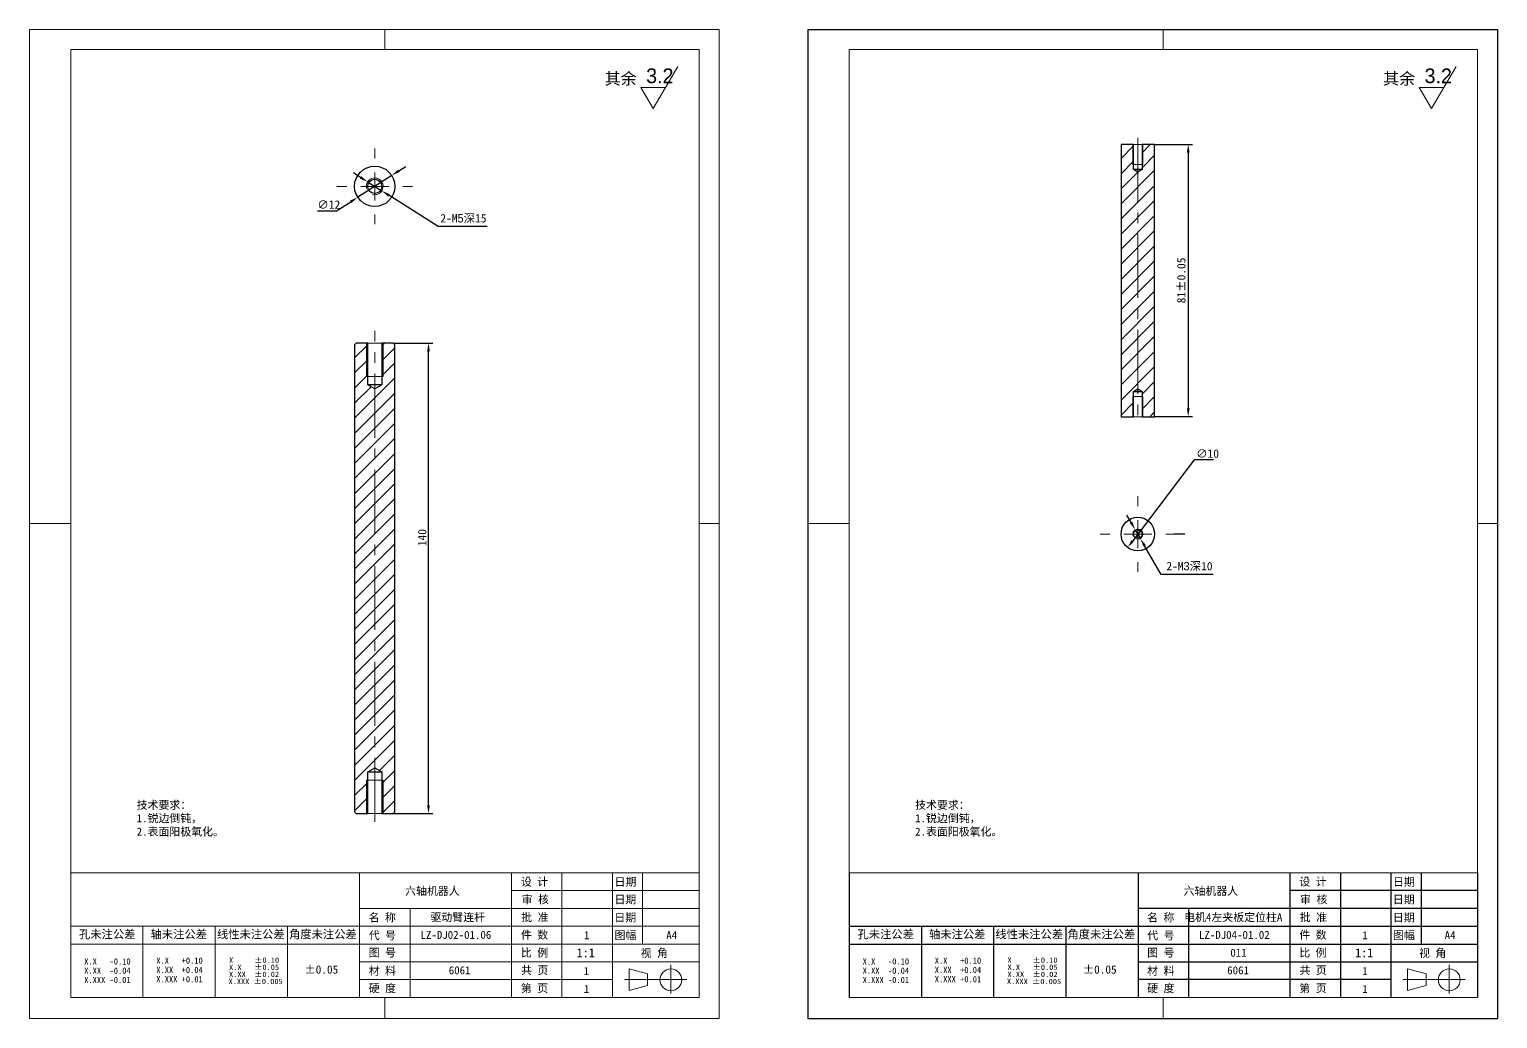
# Model space of a CAD drawing. Header units: millimetres. Extents: x 13 to 7248, y -1201 to 1478.
# Drawn here: x 6811.1 to 7248.1, y -1199.8 to -905.5 of the extents above; entities that cross this region are included whole.
import ezdxf

# ---------------------------------------------------------------- set-up
doc = ezdxf.new("R2010")
doc.units = ezdxf.units.MM
doc.header["$LTSCALE"] = 5
doc.header["$PDSIZE"] = -1
for name, pattern in [('CENTER2', [28.575, 19.05, -3.175, 3.175, -3.175]), ('SLD-中心线', [34.29, 30.48, -1.27, 1.27, -1.27]), ('SLD-实线', [0])]:
    doc.linetypes.add(name, pattern=pattern)
doc.layers.get('0').update_dxf_attribs({"lineweight": 30})
for name, color, linetype, lineweight in [('中心线层', 1, 'CENTER2', 13), ('剖面层', 2, 'Continuous', 15), ('粗实线', 7, 'SLD-实线', 15), ('细实线层', 5, 'Continuous', 15)]:
    doc.layers.add(name, color=color, linetype=linetype, lineweight=lineweight)
for name, color, linetype in [('图框', 7, 'SLD-实线'), ('文字层', 7, 'SLD-实线'), ('标注层', 96, 'SLD-实线')]:
    doc.layers.add(name, color=color, linetype=linetype)
doc.styles.add('SLDTEXTSTYLE0', font='')
doc.styles.add('SLDTEXTSTYLE1', font='', dxfattribs={"bigfont": 'bigfont'})
doc.styles.add('SLDTEXTSTYLE2', font='')
doc.styles.add('SLDTEXTSTYLE3', font='', dxfattribs={"bigfont": 'bigfont'})
doc.styles.get("Standard").update_dxf_attribs({"font": ''})
doc.styles.get('SLDTEXTSTYLE0').set_extended_font_data('汉仪长仿宋体')
doc.styles.get('SLDTEXTSTYLE1').set_extended_font_data('宋体')
doc.styles.get('SLDTEXTSTYLE2').set_extended_font_data('宋体')
doc.styles.get('SLDTEXTSTYLE3').set_extended_font_data('汉仪长仿宋体')
doc.styles.get('Standard').set_extended_font_data('SimSun')
doc.dimstyles.new('ISO-25', dxfattribs={"dimtxt": 2.5, "dimasz": 2.5, "dimexe": 1.25, "dimexo": 0, "dimtad": 1, "dimtoh": 1, "dimtxsty": 'Standard', "dimcen": 2.5, "dimclrt": 256, "dimadec": 0, "dimazin": 0, "dimtfac": 1, "dimtmove": 0, "dimatfit": 3, "dimfxl": 0, "dimarcsym": 0})

# ---------------------------------------------------------------- blocks, each defined once
blk = doc.blocks.new('*D689')
at = {"layer": 'Defpoints', "color": 0}
for p in [(7144.01, -1051.72), (7137.97, -1059.69)]:
    blk.add_point(p, dxfattribs=at)
at = {"layer": '标注层', "color": 0, "lineweight": -2}
for p, q in [((7157.73, -1033.61), (7139.48, -1057.69)), ((7163.5, -1033.61), (7157.73, -1033.61))]:
    blk.add_line(p, q, dxfattribs=at)
at = {"layer": '标注层', "color": 0}
blk.add_solid([(7139.15, -1057.44), (7139.81, -1057.94), (7137.97, -1059.69)], dxfattribs=at)
at = {"layer": '标注层', "insert": (7158.35, -1030.49), "char_height": 2.5, "attachment_point": 1}
blk.add_mtext('∅10', dxfattribs=at)
blk = doc.blocks.new('*D690')
at = {"layer": 'Defpoints', "color": 0}
for p in [(7140.23, -1054.4), (7141.74, -1057)]:
    blk.add_point(p, dxfattribs=at)
at = {"layer": '标注层', "color": 0, "lineweight": -2}
for p, q in [((7138.97, -1052.24), (7137.72, -1050.08)), ((7140.23, -1054.4), (7141.74, -1057)), ((7147.97, -1067.69), (7143, -1059.16)), ((7163.46, -1067.69), (7147.97, -1067.69))]:
    blk.add_line(p, q, dxfattribs=at)
at = {"layer": '标注层', "color": 0}
for points in [[(7139.33, -1052.03), (7138.61, -1052.45), (7140.23, -1054.4)], [(7143.36, -1058.95), (7142.64, -1059.37), (7141.74, -1057)]]:
    blk.add_solid(points, dxfattribs=at)
at = {"layer": '标注层', "insert": (7149.49, -1063.98), "char_height": 2.5, "attachment_point": 1}
blk.add_mtext('2-M{\\fMS PGothic|b0|i0|c134|p34;3}深10', dxfattribs=at)
blk = doc.blocks.new('SW_CENTERMARKSYMBOL_0')
at = {"color": 0, "linetype": 'SLD-实线', "lineweight": 0}
for p, q in [((0, 8.33), (0, 11.25)), ((-8.33, 0), (-11.25, 0)), ((0, 0), (-4.17, 0)), ((0, 0), (0, 4.17)), ((0, 0), (0, -4.17)), ((0, 0), (4.17, 0)), ((8.33, 0), (11.25, 0)), ((0, -8.33), (0, -11.25))]:
    blk.add_line(p, q, dxfattribs=at)
blk = doc.blocks.new('*D691')
at = {"layer": 'Defpoints', "color": 0}
for p in [(7145.99, -939.76), (7145.99, -1020.76), (7155.99, -1020.76)]:
    blk.add_point(p, dxfattribs=at)
at = {"layer": '标注层', "color": 0, "lineweight": -2}
for p, q in [((7145.99, -939.76), (7157.24, -939.76)), ((7155.99, -942.26), (7155.99, -1018.26)), ((7145.99, -1020.76), (7157.24, -1020.76))]:
    blk.add_line(p, q, dxfattribs=at)
at = {"layer": '标注层', "color": 0}
for points in [[(7155.57, -942.26), (7156.4, -942.26), (7155.99, -939.76)], [(7155.57, -1018.26), (7156.4, -1018.26), (7155.99, -1020.76)]]:
    blk.add_solid(points, dxfattribs=at)
at = {"layer": '标注层', "insert": (7152.67, -980.23), "char_height": 2.5, "attachment_point": 2, "rotation": 90}
blk.add_mtext('81%%p0.05', dxfattribs=at)
blk = doc.blocks.new('*D692')
at = {"layer": 'Defpoints', "color": 0}
for p in [(6918.93, -949), (6908.84, -955.49)]:
    blk.add_point(p, dxfattribs=at)
at = {"layer": '标注层', "color": 0, "lineweight": -2}
for p, q in [((6921.04, -947.65), (6923.14, -946.3)), ((6918.93, -949), (6908.84, -955.49)), ((6902.53, -959.54), (6906.74, -956.84)), ((6896.81, -959.54), (6902.53, -959.54))]:
    blk.add_line(p, q, dxfattribs=at)
at = {"layer": '标注层', "color": 0}
for points in [[(6920.81, -947.3), (6921.26, -948), (6918.93, -949)], [(6906.51, -956.49), (6906.96, -957.19), (6908.84, -955.49)]]:
    blk.add_solid(points, dxfattribs=at)
at = {"layer": '标注层', "insert": (6896.81, -956.42), "char_height": 2.5, "attachment_point": 1}
blk.add_mtext('∅12', dxfattribs=at)
blk = doc.blocks.new('*D693')
at = {"layer": 'Defpoints', "color": 0}
for p in [(6911.77, -950.91), (6916, -953.58)]:
    blk.add_point(p, dxfattribs=at)
at = {"layer": '标注层', "color": 0, "lineweight": -2}
for p, q in [((6909.66, -949.57), (6907.55, -948.24)), ((6911.77, -950.91), (6916, -953.58)), ((6932.8, -964.19), (6918.11, -954.91)), ((6947.35, -964.19), (6932.8, -964.19))]:
    blk.add_line(p, q, dxfattribs=at)
at = {"layer": '标注层', "color": 0}
for points in [[(6909.88, -949.22), (6909.44, -949.93), (6911.77, -950.91)], [(6918.34, -954.56), (6917.89, -955.27), (6916, -953.58)]]:
    blk.add_solid(points, dxfattribs=at)
at = {"layer": '标注层', "insert": (6933.42, -960.48), "char_height": 2.5, "attachment_point": 1}
blk.add_mtext('2-M{\\fMS PGothic|b0|i0|c134|p34;5}深15', dxfattribs=at)
blk = doc.blocks.new('*D694')
at = {"layer": 'Defpoints', "color": 0}
for p in [(6919.39, -998.85), (6929.89, -998.85), (6919.39, -1138.85)]:
    blk.add_point(p, dxfattribs=at)
at = {"layer": '标注层', "color": 0, "lineweight": -2}
for p, q in [((6919.39, -998.85), (6931.14, -998.85)), ((6929.89, -1136.35), (6929.89, -1001.35)), ((6919.39, -1138.85), (6931.14, -1138.85))]:
    blk.add_line(p, q, dxfattribs=at)
at = {"layer": '标注层', "color": 0}
for points in [[(6929.47, -1001.35), (6930.3, -1001.35), (6929.89, -998.85)], [(6929.47, -1136.35), (6930.3, -1136.35), (6929.89, -1138.85)]]:
    blk.add_solid(points, dxfattribs=at)
at = {"layer": '标注层', "insert": (6926.76, -1056.75), "char_height": 2.5, "attachment_point": 2, "rotation": 90}
blk.add_mtext('140', dxfattribs=at)
blk = doc.blocks.new('SW_NOTE_0')
at = {"color": 0, "linetype": 'Continuous', "lineweight": 0, "char_height": 10.583, "attachment_point": 2}
for s, insert in [('X     ±0.10', (35.9, 12.3)), (' X.XXX ±0.005', (34.8, -30)), ('X.X   ±0.05', (35.9, -1.8)), ('X.XX  ±0.02', (35.9, -15.9))]:
    blk.add_mtext(s, dxfattribs=dict(at, insert=insert))
blk = doc.blocks.new('SW_NOTE_1')
at = {"color": 0, "linetype": 'Continuous', "lineweight": 0, "char_height": 12.312, "attachment_point": 2, "style": 'SLDTEXTSTYLE2'}
for s, insert in [('X.X   -0.10', (38.1, 14.3)), ('X.XX  -0.04', (38.1, -4.1)), ('X.XXX -0.01', (38.1, -22.5))]:
    blk.add_mtext(s, dxfattribs=dict(at, insert=insert))
blk = doc.blocks.new('SW_NOTE_2')
at = {"color": 0, "linetype": 'Continuous', "lineweight": 0, "char_height": 12.312, "attachment_point": 2, "style": 'SLDTEXTSTYLE2'}
for s, insert in [('X.X   +0.10', (38.1, 14.3)), ('X.XX  +0.04', (38.1, -4.1)), ('X.XXX +0.01', (38.1, -22.5))]:
    blk.add_mtext(s, dxfattribs=dict(at, insert=insert))
blk = doc.blocks.new('SW_SFSYMBOL_0')
at = {"color": 0, "linetype": 'SLD-实线', "lineweight": 0}
for p, q in [((8.2, -25), (37.7, 25)), ((8.2, -25), (-6.5, 0)), ((23, 0), (-6.5, 0))]:
    blk.add_line(p, q, dxfattribs=at)
at = {"color": 0, "linetype": 'SLD-实线', "lineweight": 0, "insert": (0, 22.6), "char_height": 17.5, "attachment_point": 1, "style": 'SLDTEXTSTYLE3'}
blk.add_mtext('3.2', dxfattribs=at)

msp = doc.modelspace()

# ---------------------------------------------------------------- hatches: boundary and pattern name
at = {"layer": '剖面层'}
h = msp.add_hatch(dxfattribs=at)
h.set_pattern_fill('ANSI31', color=256, style=0)
h.set_pattern_definition([(45, (7040.2746, -1201.3425), (-2.245064, 2.245064), [])])
h.paths.add_polyline_path([(7139.7377, -1013.2633), (7140.9877, -1012.5123), (7142.2377, -1013.2633), (7142.2377, -1020.7633), (7145.9877, -1020.7633), (7145.9877, -939.7633), (7142.2377, -939.7633), (7142.2377, -947.2633), (7140.9877, -948.0144), (7139.7377, -947.2633), (7139.7377, -939.7633), (7135.9877, -939.7633), (7135.9877, -1020.7633), (7139.7377, -1020.7633)], flags=0)
h = msp.add_hatch(dxfattribs=at)
h.set_pattern_fill('ANSI31', color=256, style=0)
h.set_pattern_definition([(45, (6808.6017, -1201.3425), (-2.245064, 2.245064), [])])
h.paths.add_polyline_path([(6908.3875, -998.8549), (6907.8875, -999.3549), (6907.8875, -1138.3549), (6908.3875, -1138.8549), (6911.7875, -1138.8549), (6911.7875, -1126.4549), (6913.8875, -1125.1931), (6915.9875, -1126.4549), (6915.9875, -1138.8549), (6919.3875, -1138.8549), (6919.8875, -1138.3549), (6919.8875, -999.3549), (6919.3875, -998.8549), (6915.9875, -998.8549), (6915.9875, -1011.2549), (6913.8875, -1012.5167), (6911.7875, -1011.2549), (6911.7875, -998.8549)], flags=0)

# ---------------------------------------------------------------- linework, layer by layer
for p, q in [((7135.9877, -939.7633), (7135.9877, -1020.7633)), ((7139.7377, -939.7633), (7135.9877, -939.7633)), ((7139.7377, -947.2633), (7139.7377, -939.7633)), ((7142.2377, -939.7633), (7142.2377, -947.2633)), ((7145.9877, -939.7633), (7142.2377, -939.7633)), ((7145.9877, -1020.7633), (7145.9877, -939.7633)), ((7140.9877, -948.0144), (7139.7377, -947.2633)), ((7142.2377, -947.2633), (7139.7377, -947.2633)), ((7142.2377, -947.2633), (7140.9877, -948.0144)), ((6907.8875, -999.3549), (6908.3875, -998.8549)), ((6907.8875, -999.3549), (6907.8875, -1138.3549)), ((6911.7875, -998.8549), (6908.3875, -998.8549)), ((6911.7875, -1011.2549), (6911.7875, -998.8549)), ((6915.9875, -998.8549), (6915.9875, -1011.2549)), ((6919.3875, -998.8549), (6915.9875, -998.8549)), ((6919.3875, -998.8549), (6919.8875, -999.3549)), ((6919.8875, -1138.3549), (6919.8875, -999.3549)), ((6913.8875, -1012.5167), (6911.7875, -1011.2549)), ((6915.9875, -1011.2549), (6911.7875, -1011.2549)), ((6915.9875, -1011.2549), (6913.8875, -1012.5167)), ((7139.7377, -1013.2633), (7140.9877, -1012.5123)), ((7139.7377, -1020.7633), (7139.7377, -1013.2633)), ((7139.7377, -1013.2633), (7142.2377, -1013.2633)), ((7140.9877, -1012.5123), (7142.2377, -1013.2633)), ((7142.2377, -1013.2633), (7142.2377, -1020.7633)), ((7135.9877, -1020.7633), (7139.7377, -1020.7633)), ((7142.2377, -1020.7633), (7145.9877, -1020.7633)), ((6911.7875, -1126.4549), (6913.8875, -1125.1931)), ((6911.7875, -1126.4549), (6915.9875, -1126.4549)), ((6911.7875, -1138.8549), (6911.7875, -1126.4549)), ((6913.8875, -1125.1931), (6915.9875, -1126.4549)), ((6915.9875, -1126.4549), (6915.9875, -1138.8549)), ((6908.3875, -1138.8549), (6907.8875, -1138.3549)), ((6908.3875, -1138.8549), (6911.7875, -1138.8549)), ((6915.9875, -1138.8549), (6919.3875, -1138.8549)), ((6919.8875, -1138.3549), (6919.3875, -1138.8549))]:
    msp.add_line(p, q)
for centre, radius in [((6913.8875, -952.2436), 6), ((6913.8875, -952.2436), 2.1), ((7140.9877, -1055.7005), 5), ((7140.9877, -1055.7005), 1.25)]:
    msp.add_circle(centre, radius)
at = {"layer": '中心线层', "ltscale": 0.2}
for p, q in [((7140.9877, -937.7633), (7140.9877, -1022.7633)), ((6913.8875, -1141.3112), (6913.8875, -995.2327))]:
    msp.add_line(p, q, dxfattribs=at)
at = {"layer": '图框', "color": 7, "linetype": 'SLD-实线', "lineweight": 0}
for p, q in [((6811.1017, -905.5425), (7016.4017, -905.5425)), ((6811.1017, -905.5425), (6811.1017, -1199.8425)), ((7016.4017, -905.5425), (7016.4017, -1199.8425)), ((6811.1017, -1199.8425), (7016.4017, -1199.8425))]:
    msp.add_line(p, q, dxfattribs=at)
at = {"layer": '图框'}
for p, q in [((7042.7746, -905.5425), (7248.0746, -905.5425)), ((7042.7746, -905.5425), (7042.7746, -1199.8425)), ((7248.0746, -905.5425), (7248.0746, -1199.8425)), ((7042.7746, -1199.8425), (7248.0746, -1199.8425))]:
    msp.add_line(p, q, dxfattribs=at)
at = {"layer": '文字层', "color": 7, "linetype": 'SLD-实线', "lineweight": 15}
for p, q in [((6823.4017, -911.5425), (6823.4017, -1193.5425)), ((7010.4017, -911.5425), (7010.4017, -1193.5425)), ((6823.4017, -1156.4425), (7010.4017, -1156.4425)), ((6989.5831, -1184.9925), (6989.5831, -1191.4925)), ((6995.1022, -1186.503), (6989.5831, -1184.9925)), ((6995.1022, -1189.9821), (6995.1022, -1186.503)), ((6989.5831, -1191.4925), (6995.1022, -1189.9821)), ((6823.4017, -1193.5425), (7010.4017, -1193.5425)), ((6823.4017, -1193.5425), (7010.4017, -1193.5425)), ((6916.9017, -1193.5425), (6916.9017, -1199.8425))]:
    msp.add_line(p, q, dxfattribs=at)
at = {"layer": '文字层', "color": 7, "linetype": 'SLD-实线', "lineweight": 0}
for p, q in [((6823.4017, -1156.4425), (6823.4017, -1193.5425)), ((6909.4017, -1156.4425), (6909.4017, -1193.5425)), ((6954.6017, -1156.4425), (6954.6017, -1193.5425)), ((6969.6017, -1156.4425), (6969.6017, -1193.5425)), ((6984.6017, -1156.4425), (6984.6017, -1193.5425)), ((6993.6017, -1156.4425), (6993.6017, -1177.6425)), ((7010.4017, -1156.4425), (7010.4017, -1193.5425)), ((7010.4017, -1161.7425), (6954.6017, -1161.7425)), ((7010.4017, -1167.0425), (6909.4017, -1167.0425)), ((6924.4017, -1167.0425), (6924.4017, -1193.5425)), ((6823.4017, -1172.3425), (7010.4017, -1172.3425)), ((6844.9017, -1172.3425), (6844.9017, -1193.5425)), ((6866.4017, -1172.3425), (6866.4017, -1193.5425)), ((6887.9017, -1172.3425), (6887.9017, -1193.5425)), ((6823.4017, -1177.6425), (7010.4017, -1177.6425)), ((6909.4017, -1182.9425), (7010.4017, -1182.9425)), ((6984.6017, -1188.2425), (6909.4017, -1188.2425))]:
    msp.add_line(p, q, dxfattribs=at)
at = {"layer": '文字层'}
for p, q in [((7055.0746, -1156.4425), (7055.0746, -1193.5425)), ((7141.0746, -1156.4425), (7141.0746, -1193.5425)), ((7186.2746, -1156.4425), (7186.2746, -1193.5425)), ((7201.2746, -1156.4425), (7201.2746, -1193.5425)), ((7216.2746, -1156.4425), (7216.2746, -1193.5425)), ((7225.2746, -1156.4425), (7225.2746, -1177.6425)), ((7242.0746, -1156.4425), (7242.0746, -1193.5425)), ((7242.0746, -1161.7425), (7186.2746, -1161.7425)), ((7242.0746, -1167.0425), (7141.0746, -1167.0425)), ((7156.0746, -1167.0425), (7156.0746, -1193.5425)), ((7055.0746, -1172.3425), (7242.0746, -1172.3425)), ((7076.5746, -1172.3425), (7076.5746, -1193.5425)), ((7098.0746, -1172.3425), (7098.0746, -1193.5425)), ((7119.5746, -1172.3425), (7119.5746, -1193.5425)), ((7055.0746, -1177.6425), (7242.0746, -1177.6425)), ((7141.0746, -1182.9425), (7242.0746, -1182.9425)), ((7216.2746, -1188.2425), (7141.0746, -1188.2425))]:
    msp.add_line(p, q, dxfattribs=at)
at = {"layer": '文字层', "color": 7, "linetype": 'SLD-中心线', "lineweight": 0}
for p, q in [((7002.0156, -1183.8861), (7002.0156, -1192.3713)), ((7233.6885, -1183.8861), (7233.6885, -1192.3713)), ((6988.1888, -1188.2425), (6996.4384, -1188.2425)), ((6996.4384, -1188.2425), (7006.7711, -1188.2425)), ((7219.8617, -1188.2425), (7228.1113, -1188.2425)), ((7228.1113, -1188.2425), (7238.444, -1188.2425))]:
    msp.add_line(p, q, dxfattribs=at)
at = {"layer": '文字层', "color": 7, "linetype": 'SLD-实线', "lineweight": 15}
msp.add_circle((7002.0156, -1188.2973), 3.25, dxfattribs=at)
at = {"layer": '标注层'}
msp.add_line((7155.031, -1055.7005), (7151.675, -1055.7005), dxfattribs=at)
at = {"layer": '粗实线', "color": 7, "linetype": 'SLD-实线', "lineweight": 15}
for p, q in [((6916.9017, -911.5425), (6916.9017, -905.5425)), ((6823.4017, -911.5425), (7010.4017, -911.5425)), ((6823.4017, -1052.5425), (6811.1017, -1052.5425)), ((7010.4017, -1052.5425), (7016.4017, -1052.5425))]:
    msp.add_line(p, q, dxfattribs=at)
at = {"layer": '粗实线'}
for p, q in [((7148.5746, -911.5425), (7148.5746, -905.5425)), ((7055.0746, -911.5425), (7242.0746, -911.5425)), ((7055.0746, -911.5425), (7055.0746, -1193.5425)), ((7242.0746, -911.5425), (7242.0746, -1193.5425)), ((7055.0746, -1052.5425), (7042.7746, -1052.5425)), ((7242.0746, -1052.5425), (7248.0746, -1052.5425)), ((7055.0746, -1156.4425), (7242.0746, -1156.4425)), ((7221.256, -1184.9925), (7221.256, -1191.4925)), ((7226.7751, -1186.503), (7221.256, -1184.9925)), ((7226.7751, -1189.9821), (7226.7751, -1186.503)), ((7221.256, -1191.4925), (7226.7751, -1189.9821)), ((7055.0746, -1193.5425), (7242.0746, -1193.5425)), ((7055.0746, -1193.5425), (7242.0746, -1193.5425)), ((7148.5746, -1193.5425), (7148.5746, -1199.8425))]:
    msp.add_line(p, q, dxfattribs=at)
msp.add_circle((7233.6885, -1188.2973), 3.25, dxfattribs=at)
at = {"layer": '细实线层'}
for p, q in [((7139.4877, -939.7633), (7139.4877, -945.7633)), ((7142.2377, -939.7633), (7139.7377, -939.7633)), ((7142.4877, -939.7633), (7142.4877, -945.7633)), ((7139.4877, -945.7633), (7142.4877, -945.7633)), ((6911.3875, -998.8549), (6911.3875, -1008.8549)), ((6915.9875, -998.8549), (6911.7875, -998.8549)), ((6916.3875, -998.8549), (6916.3875, -1008.8549)), ((6911.3875, -1008.8549), (6916.3875, -1008.8549)), ((7139.4877, -1020.7633), (7139.4877, -1014.7633)), ((7142.4877, -1014.7633), (7139.4877, -1014.7633)), ((7142.4877, -1020.7633), (7142.4877, -1014.7633)), ((7139.7377, -1020.7633), (7142.2377, -1020.7633)), ((6911.3875, -1138.8549), (6911.3875, -1128.8549)), ((6916.3875, -1128.8549), (6911.3875, -1128.8549)), ((6916.3875, -1138.8549), (6916.3875, -1128.8549)), ((6911.7875, -1138.8549), (6915.9875, -1138.8549))]:
    msp.add_line(p, q, dxfattribs=at)
for centre, radius in [((6913.8875, -952.2436), 2.5), ((7140.9877, -1055.7005), 1.5)]:
    msp.add_arc(centre, radius, 255, 195, dxfattribs=at)

# ---------------------------------------------------------------- block references
at = {"layer": '中心线层'}
for p in [(6913.8875, -952.2436), (7140.9877, -1055.7005)]:
    msp.add_blockref('SW_CENTERMARKSYMBOL_0', p, dxfattribs=at)
at = {"layer": '文字层'}
for name, p, xscale, yscale, zscale in [('SW_SFSYMBOL_0', (6994.657, -922.8254), 0.25, 0.25, 0.25), ('SW_SFSYMBOL_0', (7226.3298, -922.8254), 0.25, 0.25, 0.25), ('SW_NOTE_1', (6828.6202, -1184.0431), 0.1500000000005457, 0.1500000000000909, 0.15), ('SW_NOTE_2', (6850.077, -1183.8168), 0.1500000000005457, 0.1500000000000909, 0.15), ('SW_NOTE_0', (6872.5964, -1183.4864), 0.1500000000005457, 0.1500000000000909, 0.15), ('SW_NOTE_1', (7060.2931, -1184.0431), 0.1500000000005457, 0.1500000000000909, 0.15), ('SW_NOTE_2', (7081.7499, -1183.8168), 0.1500000000005457, 0.1500000000000909, 0.15), ('SW_NOTE_0', (7104.2693, -1183.4864), 0.1500000000005457, 0.1500000000000909, 0.15)]:
    msp.add_blockref(name, p, dxfattribs=dict(at, xscale=xscale, yscale=yscale, zscale=zscale))

# ---------------------------------------------------------------- texts
for s, insert, char_height, attachment_point, style in [('其余', (6982.3162, -918.4404), 3.5, 1, 'SLDTEXTSTYLE0'), ('其余', (7213.989, -918.4404), 3.5, 1, 'SLDTEXTSTYLE0'), ('设 计', (7193.1187, -1157.9362), 2.38125, 2, 'SLDTEXTSTYLE2'), ('日期', (7220.1702, -1157.9832), 2.38125, 2, 'SLDTEXTSTYLE2'), ('审 核', (7193.3557, -1163.2181), 2.38125, 2, 'SLDTEXTSTYLE2'), ('日期', (7220.1428, -1163.1993), 2.38125, 2, 'SLDTEXTSTYLE2'), ('名 称', (7147.7971, -1168.5862), 2.38125, 2, 'SLDTEXTSTYLE2'), ('批 准', (7193.2411, -1168.495), 2.38125, 2, 'SLDTEXTSTYLE2'), ('日期', (7220.1264, -1168.5915), 2.38125, 2, 'SLDTEXTSTYLE2'), ('孔未注公差', (7065.9507, -1173.5122), 2.4625, 2, 'SLDTEXTSTYLE2'), ('轴未注公差', (7087.2469, -1173.5122), 2.4625, 2, 'SLDTEXTSTYLE2'), ('线性未注公差', (7108.6835, -1173.5122), 2.4625, 2, 'SLDTEXTSTYLE2'), ('角度未注公差', (7130.1337, -1173.5122), 2.4625, 2, 'SLDTEXTSTYLE2'), ('代 号', (7147.8271, -1173.9106), 2.38125, 2, 'SLDTEXTSTYLE2'), ('件 数', (7193.1187, -1173.7367), 2.38125, 2, 'SLDTEXTSTYLE2'), ('图幅', (7220.1851, -1173.8431), 2.38125, 2, 'SLDTEXTSTYLE2'), ('A4', (7233.934, -1173.8175), 2.38125, 2, 'SLDTEXTSTYLE1'), ('图 号', (7147.8271, -1179.0442), 2.38125, 2, 'SLDTEXTSTYLE2'), ('比 例', (7193.1187, -1179.0442), 2.38125, 2, 'SLDTEXTSTYLE2'), ('1:1', (7208.3657, -1178.923), 2.64583, 2, 'SLDTEXTSTYLE1'), ('视 角', (7228.7359, -1179.1517), 2.38125, 2, 'SLDTEXTSTYLE2'), ('±0.05', (7129.665, -1184.0048), 2.4625, 2, 'SLDTEXTSTYLE1'), ('材 料', (7147.8271, -1184.434), 2.38125, 2, 'SLDTEXTSTYLE2'), ('共 页', (7193.1571, -1184.2707), 2.38125, 2, 'SLDTEXTSTYLE2'), ('1', (7208.5724, -1184.4987), 2.3813, 2, 'SLDTEXTSTYLE1'), ('硬 度', (7147.8271, -1189.6289), 2.38125, 2, 'SLDTEXTSTYLE2'), ('第 页', (7193.1187, -1189.6289), 2.38125, 2, 'SLDTEXTSTYLE2'), ('1', (7208.5877, -1189.8264), 2.3813, 2, 'SLDTEXTSTYLE1')]:
    msp.add_mtext(s, dxfattribs=dict(at, insert=insert, char_height=char_height, attachment_point=attachment_point, style=style))
at = {"layer": '文字层', "color": 7, "linetype": 'SLD-实线', "lineweight": 0}
for s, insert, char_height, attachment_point, style in [('技术要求：\\P1.锐边倒钝，\\P2.表面阳极氧化。', (6843.0377, -1135.081), 2.38125, 1, 'SLDTEXTSTYLE2'), ('技术要求：\\P1.锐边倒钝，\\P2.表面阳极氧化。', (7074.7106, -1135.081), 2.38125, 1, 'SLDTEXTSTYLE2'), ('设 计', (6961.4458, -1157.9362), 2.38125, 2, 'SLDTEXTSTYLE2'), ('日期', (6988.4973, -1157.9832), 2.38125, 2, 'SLDTEXTSTYLE2'), ('审 核', (6961.6828, -1163.2181), 2.38125, 2, 'SLDTEXTSTYLE2'), ('日期', (6988.4699, -1163.1993), 2.38125, 2, 'SLDTEXTSTYLE2'), ('名 称', (6916.1242, -1168.5862), 2.38125, 2, 'SLDTEXTSTYLE2'), ('批 准', (6961.5682, -1168.495), 2.38125, 2, 'SLDTEXTSTYLE2'), ('日期', (6988.4535, -1168.5915), 2.38125, 2, 'SLDTEXTSTYLE2'), ('孔未注公差', (6834.2778, -1173.5122), 2.4625, 2, 'SLDTEXTSTYLE2'), ('轴未注公差', (6855.574, -1173.5122), 2.4625, 2, 'SLDTEXTSTYLE2'), ('线性未注公差', (6877.0107, -1173.5122), 2.4625, 2, 'SLDTEXTSTYLE2'), ('角度未注公差', (6898.4608, -1173.5122), 2.4625, 2, 'SLDTEXTSTYLE2'), ('代 号', (6916.1542, -1173.9106), 2.38125, 2, 'SLDTEXTSTYLE2'), ('件 数', (6961.4458, -1173.7367), 2.38125, 2, 'SLDTEXTSTYLE2'), ('图幅', (6988.5122, -1173.8431), 2.38125, 2, 'SLDTEXTSTYLE2'), ('A4', (7002.2611, -1173.8175), 2.38125, 2, 'SLDTEXTSTYLE1'), ('图 号', (6916.1542, -1179.0442), 2.38125, 2, 'SLDTEXTSTYLE2'), ('比 例', (6961.4458, -1179.0442), 2.38125, 2, 'SLDTEXTSTYLE2'), ('1:1', (6976.6928, -1178.923), 2.64583, 2, 'SLDTEXTSTYLE1'), ('视 角', (6997.063, -1179.1517), 2.38125, 2, 'SLDTEXTSTYLE2'), ('±0.05', (6897.9921, -1184.0048), 2.4625, 2, 'SLDTEXTSTYLE1'), ('材 料', (6916.1542, -1184.434), 2.38125, 2, 'SLDTEXTSTYLE2'), ('共 页', (6961.4842, -1184.2707), 2.38125, 2, 'SLDTEXTSTYLE2'), ('1', (6976.8995, -1184.4987), 2.3813, 2, 'SLDTEXTSTYLE1'), ('硬 度', (6916.1542, -1189.6289), 2.38125, 2, 'SLDTEXTSTYLE2'), ('第 页', (6961.4458, -1189.6289), 2.38125, 2, 'SLDTEXTSTYLE2'), ('1', (6976.9148, -1189.8264), 2.3813, 2, 'SLDTEXTSTYLE1')]:
    msp.add_mtext(s, dxfattribs=dict(at, insert=insert, char_height=char_height, attachment_point=attachment_point, style=style))
at = {"layer": '文字层', "color": 7, "linetype": 'Continuous', "lineweight": 0, "attachment_point": 2}
for s, insert, char_height, style in [('六轴机器人', (6931.0493, -1160.6774), 2.38125, 'SLDTEXTSTYLE2'), ('六轴机器人', (7162.7221, -1160.6774), 2.38125, 'SLDTEXTSTYLE2'), ('驱动臂连杆', (6938.5968, -1168.495), 2.38125, 'SLDTEXTSTYLE2'), ('电机4左夹板定位柱A', (7169.3891, -1168.495), 2.38125, 'SLDTEXTSTYLE2'), ('LZ-DJ02-01.06', (6938.0387, -1173.7367), 2.38125, 'SLDTEXTSTYLE1'), ('1', (6976.9718, -1173.8431), 2.3813, 'SLDTEXTSTYLE1'), ('LZ-DJ04-01.02', (7169.7116, -1173.7367), 2.38125, 'SLDTEXTSTYLE1'), ('1', (7208.6447, -1173.8431), 2.3813, 'SLDTEXTSTYLE1'), ('011', (7170.9518, -1179.0442), 2.38125, 'SLDTEXTSTYLE1'), ('6061', (6939.1549, -1184.2707), 2.38125, 'SLDTEXTSTYLE1'), ('6061', (7170.8278, -1184.2707), 2.38125, 'SLDTEXTSTYLE1')]:
    msp.add_mtext(s, dxfattribs=dict(at, insert=insert, char_height=char_height, style=style))

# ---------------------------------------------------------------- dimensions: what is measured, and where the dimension line sits
at = {"layer": '标注层'}
dim = msp.add_linear_dim(base=(7155.9877, -1020.7633), p1=(7145.9877, -939.7633), p2=(7145.9877, -1020.7633), angle=90, text='<>%%p0.05', dimstyle='ISO-25', dxfattribs=at)
dim.commit()
dim.dimension.update_dxf_attribs({"geometry": '*D691', "text_midpoint": (7155.9877, -980.2311), "dimtype": 160})
dim = msp.add_diameter_dim_2p(p1=(6918.9348, -948.9994), p2=(6908.8402, -955.4878), dimstyle='ISO-25', dxfattribs=at)
dim.commit()
dim.dimension.update_dxf_attribs({"geometry": '*D692', "text_midpoint": (6899.3565, -957.668)})
for p1, p2, text, picture, middle in [((6911.7739, -950.9084), (6916.001, -953.5788), '2-M{\\fMS PGothic|b0|i0|c134|p34;5}深15', '*D693', (6940.3866, -964.1904)), ((7140.2326, -1054.4044), (7141.7428, -1056.9966), '2-M{\\fMS PGothic|b0|i0|c134|p34;3}深10', '*D690', (7156.4782, -1067.694))]:
    dim = msp.add_diameter_dim_2p(p1=p1, p2=p2, text=text, dimstyle='ISO-25', dxfattribs=at)
    dim.commit()
    dim.dimension.update_dxf_attribs({"geometry": picture, "text_midpoint": middle, "dimtype": 163})
dim = msp.add_linear_dim(base=(6929.8875, -998.8549), p1=(6919.3875, -1138.8549), p2=(6919.3875, -998.8549), angle=90, dimstyle='ISO-25', dxfattribs=at)
dim.commit()
dim.dimension.update_dxf_attribs({"geometry": '*D694', "text_midpoint": (6929.8875, -1056.7526), "dimtype": 160})
dim = msp.add_diameter_dim_2p(p1=(7144.0079, -1051.7157), p2=(7137.9675, -1059.6852), dimstyle='ISO-25', dxfattribs=at)
dim.commit()
dim.dimension.update_dxf_attribs({"geometry": '*D689', "text_midpoint": (7160.9251, -1033.6119), "dimtype": 163})

doc.saveas('drawing.dxf')
